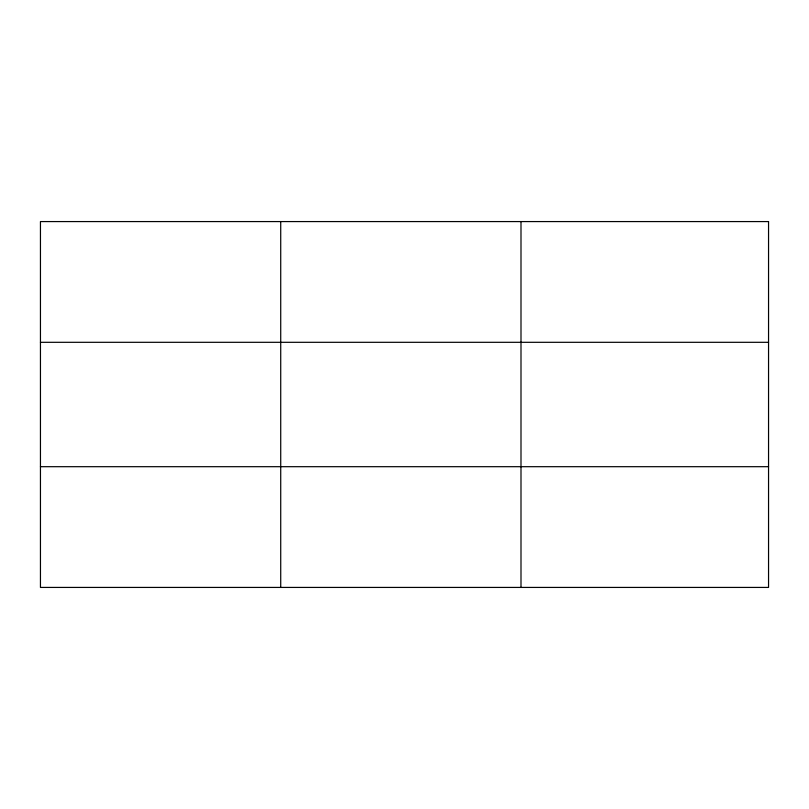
<?xml version="1.0" encoding="UTF-8"?>
<svg xmlns="http://www.w3.org/2000/svg" width="809" height="809" viewBox="0 0 809 809"><rect width="100%" height="100%" fill="white"/><g stroke="black" fill="none" stroke-linecap="round" stroke-linejoin="round"><path stroke-width="1.21" d="M280.723 221.575L280.723 587.425M520.996 221.575L520.996 587.425M40.45 342.308L768.55 342.308M40.45 466.692L768.55 466.692M768.55 221.575L768.55 587.425L40.45 587.425L40.45 221.575L768.55 221.575"/></g></svg>
